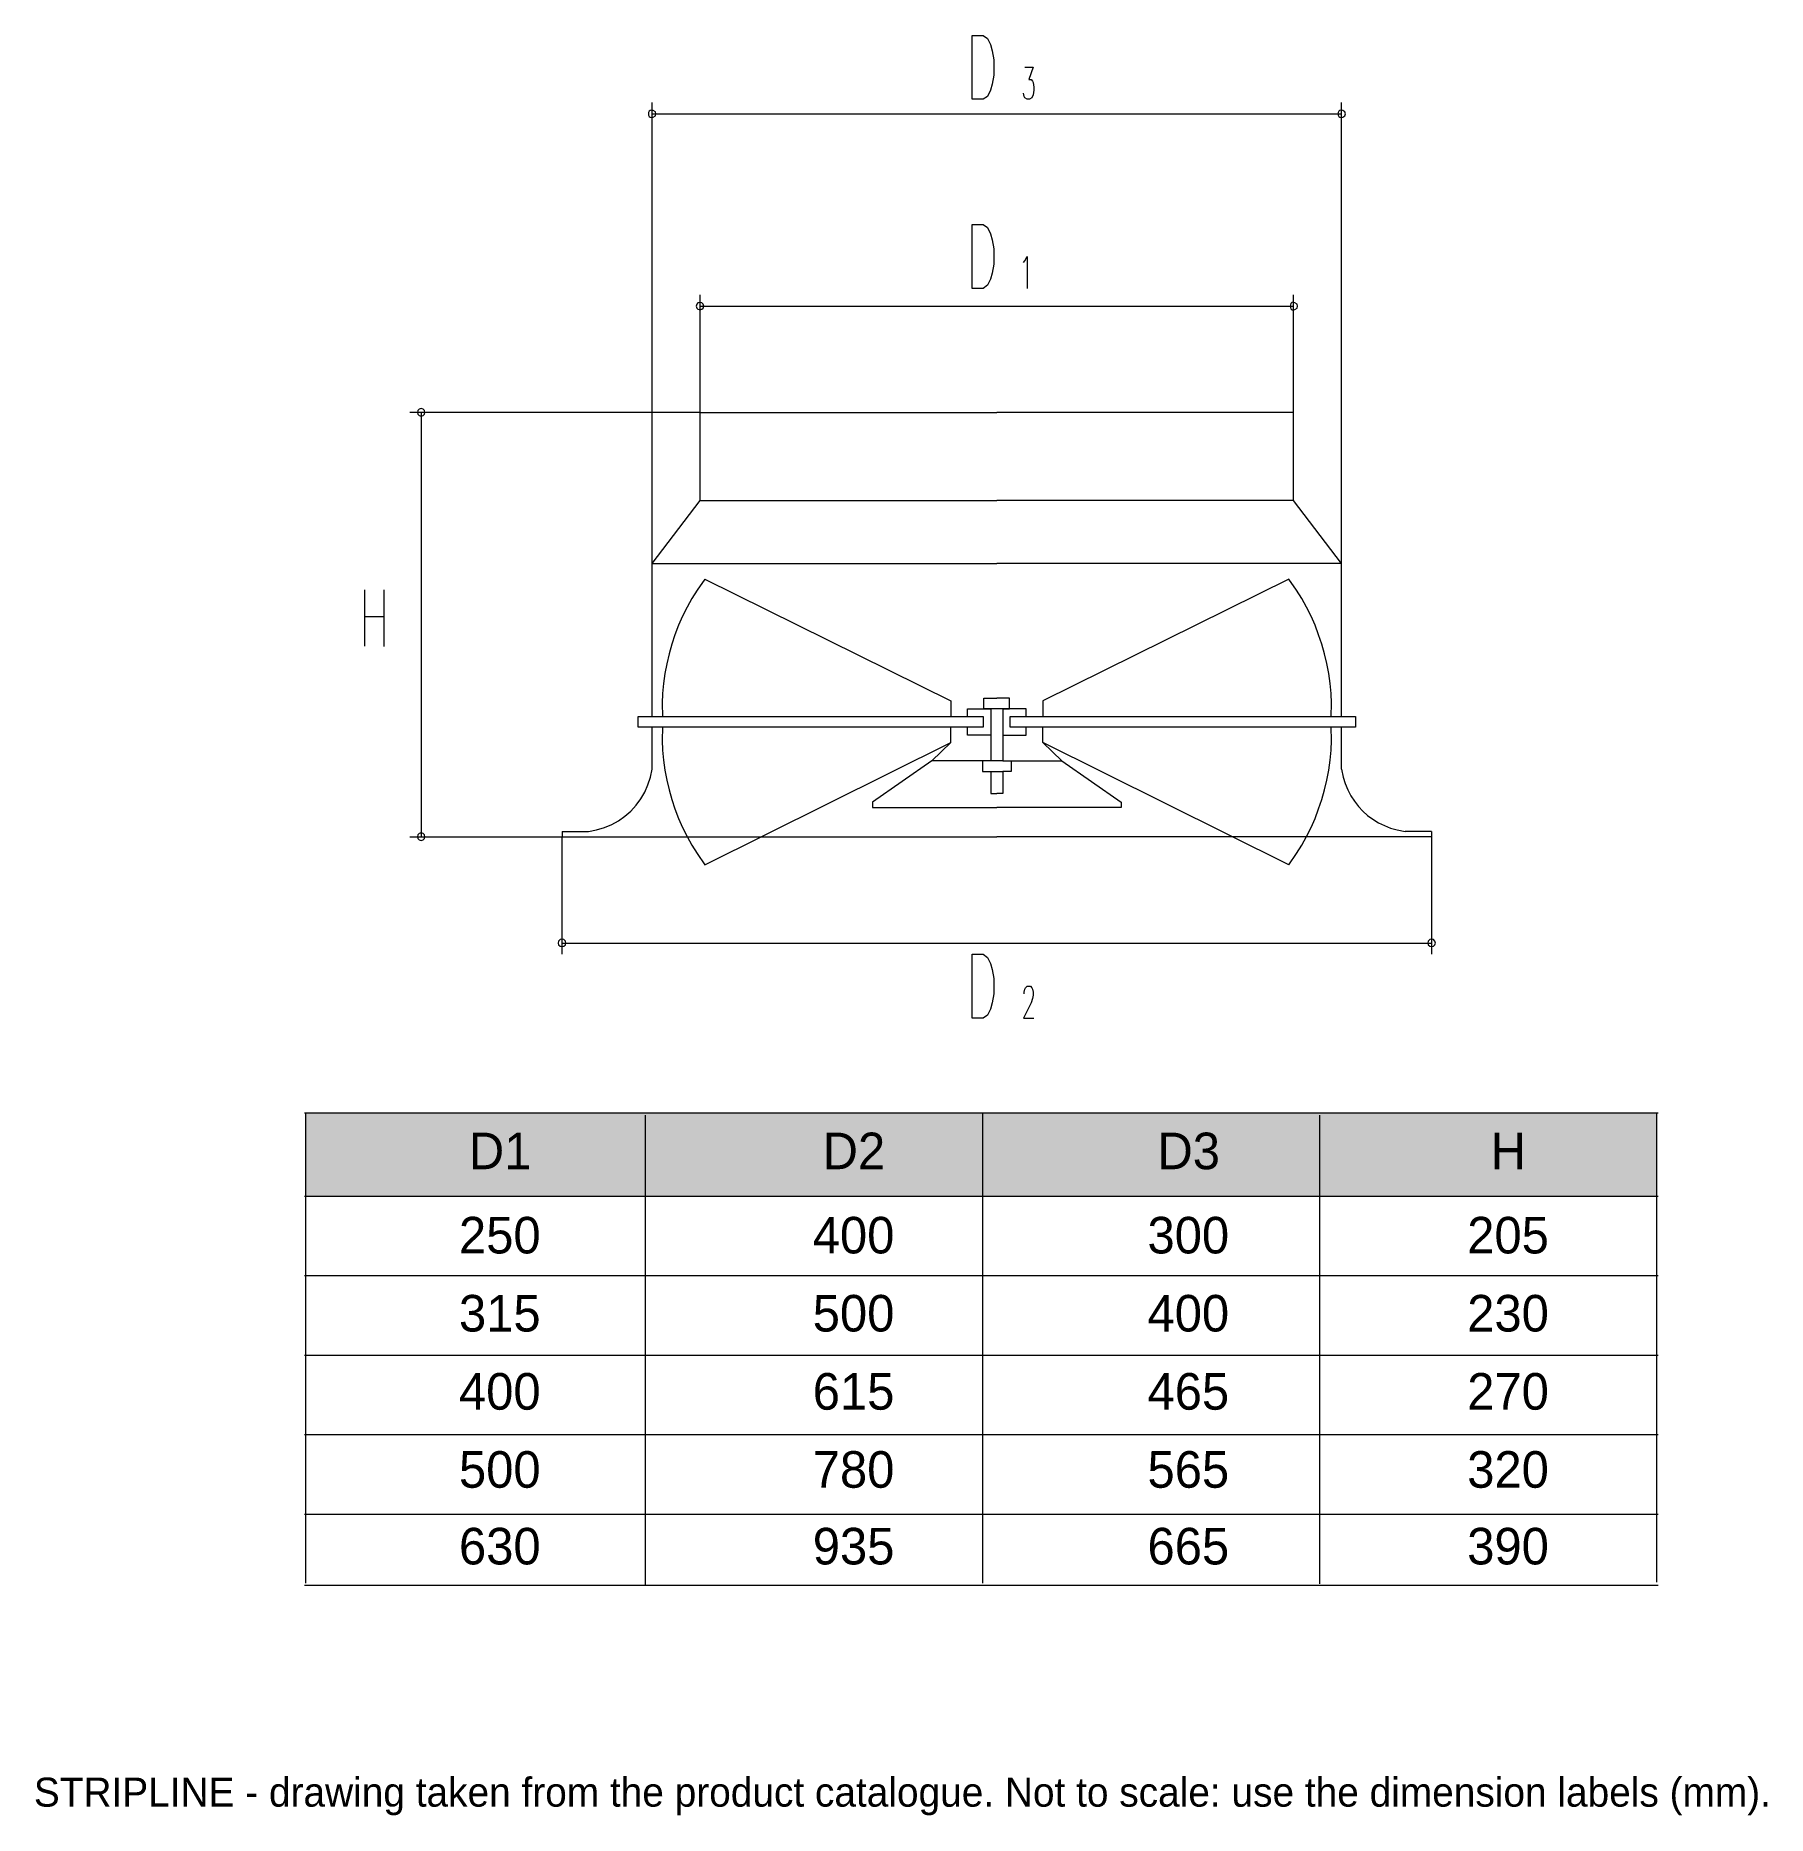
# Model space of a CAD drawing. Extents: x 0 to 239, y -13 to 232.
import ezdxf

# ---------------------------------------------------------------- set-up
doc = ezdxf.new("R2010")
doc.units = 0
for name, color, linetype in [('FILL', 8, 'Continuous'), ('GEOMETRY', 7, 'Continuous'), ('NOTE', 1, 'Continuous'), ('TEXT', 7, 'Continuous')]:
    doc.layers.add(name, color=color, linetype=linetype)

msp = doc.modelspace()

# ---------------------------------------------------------------- hatches: boundary and pattern name
at = {"layer": 'FILL'}
msp.add_hatch(color=7, dxfattribs=at).paths.add_polyline_path([(37.54, 83.7), (223.51, 83.7), (223.51, 72.13), (37.54, 72.13), (37.54, 83.7)])

# ---------------------------------------------------------------- linework, layer by layer
at = {"layer": 'GEOMETRY', "lineweight": 13}
for points in [[(129.29, 223.3), (129.29, 232.08), (130.78, 232.08), (131.4, 231.68), (131.8, 230.84), (132.02, 230), (132.24, 228.73), (132.24, 226.65), (132.02, 225.38), (131.8, 224.54), (131.4, 223.71), (130.78, 223.3), (129.29, 223.3)], [(85.7, 221.32), (85.64, 221.57), (85.34, 221.75), (85.1, 221.82), (84.91, 221.78), (84.77, 221.66), (84.69, 221.49), (84.67, 221.3), (84.69, 221.11), (84.78, 220.94), (84.91, 220.83), (85.1, 220.79), (85.34, 220.85), (85.64, 221.04), (85.7, 221.32)], [(180.7, 221.32), (180.63, 221.57), (180.34, 221.75), (180.09, 221.82), (179.9, 221.78), (179.77, 221.66), (179.69, 221.49), (179.66, 221.3), (179.69, 221.11), (179.77, 220.94), (179.91, 220.83), (180.1, 220.79), (180.34, 220.85), (180.63, 221.04), (180.7, 221.32)], [(129.29, 197.24), (129.29, 206.05), (130.78, 206.05), (131.4, 205.62), (131.8, 204.78), (132.02, 203.94), (132.24, 202.7), (132.24, 200.59), (132.02, 199.35), (131.8, 198.51), (131.4, 197.68), (130.78, 197.24), (129.29, 197.24)], [(92.31, 194.79), (92.22, 195.07), (92.03, 195.26), (91.78, 195.32), (91.5, 195.26), (91.32, 195.07), (91.25, 194.79), (91.32, 194.54), (91.5, 194.36), (91.78, 194.27), (92.03, 194.36), (92.22, 194.54), (92.31, 194.79)], [(174.09, 194.79), (174.03, 195.07), (173.74, 195.27), (173.5, 195.33), (173.32, 195.29), (173.19, 195.17), (173.12, 195), (173.09, 194.8), (173.12, 194.6), (173.2, 194.42), (173.33, 194.31), (173.51, 194.27), (173.75, 194.34), (174.03, 194.54), (174.09, 194.79)], [(53.87, 180.15), (53.81, 180.43), (53.62, 180.61), (53.37, 180.68), (53.1, 180.61), (52.91, 180.43), (52.85, 180.15), (52.91, 179.9), (53.1, 179.71), (53.37, 179.65), (53.62, 179.71), (53.81, 179.9), (53.87, 180.15)], [(53.87, 121.67), (53.81, 121.95), (53.62, 122.13), (53.37, 122.2), (53.1, 122.13), (52.91, 121.95), (52.85, 121.67), (52.91, 121.42), (53.1, 121.23), (53.37, 121.14), (53.62, 121.23), (53.81, 121.42), (53.87, 121.67)], [(73.29, 107.02), (73.23, 107.3), (73.01, 107.49), (72.76, 107.55), (72.52, 107.49), (72.3, 107.3), (72.24, 107.02), (72.3, 106.78), (72.52, 106.59), (72.76, 106.53), (73.01, 106.59), (73.23, 106.78), (73.29, 107.02)], [(193.11, 107.02), (193.04, 107.3), (192.83, 107.49), (192.58, 107.55), (192.33, 107.49), (192.11, 107.3), (192.05, 107.02), (192.11, 106.78), (192.33, 106.59), (192.58, 106.53), (192.83, 106.59), (193.04, 106.78), (193.11, 107.02)], [(129.29, 96.66), (129.29, 105.47), (130.78, 105.47), (131.4, 105.04), (131.8, 104.2), (132.02, 103.36), (132.24, 102.12), (132.24, 100.01), (132.02, 98.77), (131.8, 97.93), (131.4, 97.1), (130.78, 96.66), (129.29, 96.66)]]:
    msp.add_lwpolyline(points, close=True, dxfattribs=at)
for points in [[(136.55, 227.71), (137.7, 227.71), (137.08, 226.03), (137.39, 226.03), (137.6, 225.82), (137.7, 225.6), (137.79, 224.98), (137.79, 224.54), (137.7, 223.92), (137.48, 223.52), (137.17, 223.3), (136.86, 223.3), (136.55, 223.52), (136.46, 223.71), (136.33, 224.14)], [(85.17, 159.33), (85.17, 222.87)], [(85.17, 221.32), (180.17, 221.32)], [(180.17, 159.33), (180.17, 222.87)], [(136.33, 200.81), (136.55, 201.03), (136.86, 201.65), (136.86, 197.24)], [(91.78, 180.15), (91.78, 196.37)], [(173.56, 180.15), (173.56, 196.37)], [(91.78, 194.79), (173.56, 194.79)], [(91.78, 180.15), (51.79, 180.15)], [(53.37, 180.15), (53.37, 121.67)], [(85.17, 138.24), (85.17, 159.33), (91.78, 168.02), (91.78, 180.15), (132.67, 180.15)], [(180.17, 138.24), (180.17, 159.33), (173.56, 168.02), (173.56, 180.15), (132.67, 180.15)], [(45.61, 147.92), (45.61, 155.7)], [(48.2, 155.7), (48.2, 147.91)], [(45.61, 152.02), (48.21, 152.02)], [(51.79, 121.67), (72.76, 121.67)], [(72.76, 121.67), (72.76, 105.47)], [(192.58, 121.67), (192.58, 105.47)], [(72.76, 107.02), (192.58, 107.02)], [(136.46, 100.01), (136.46, 100.23), (136.55, 100.67), (136.64, 100.85), (136.86, 101.07), (137.29, 101.07), (137.48, 100.85), (137.6, 100.67), (137.7, 100.23), (137.7, 99.83), (137.6, 99.39), (137.39, 98.77), (136.33, 96.66), (137.79, 96.66)]]:
    msp.add_lwpolyline(points, dxfattribs=at)
at = {"layer": 'GEOMETRY', "lineweight": 20}
for points in [[(91.78, 168.02), (132.67, 168.02)], [(173.56, 168.02), (132.67, 168.02)], [(85.17, 159.33), (132.67, 159.33)], [(92.43, 157.19), (91.38, 155.67), (90.66, 154.51), (89.99, 153.31), (89.38, 152.07), (88.83, 150.81), (88.33, 149.52), (87.89, 148.2), (87.51, 146.87), (87.19, 145.52), (86.94, 144.17), (86.75, 142.8), (86.63, 141.43), (86.57, 140.07), (86.6, 138.24)], [(92.43, 157.19), (126.34, 140.38), (126.34, 138.24)], [(180.17, 159.33), (132.67, 159.33)], [(178.74, 138.24), (178.77, 140.07), (178.72, 141.43), (178.59, 142.8), (178.4, 144.17), (178.15, 145.53), (177.83, 146.87), (177.45, 148.2), (177.01, 149.52), (176.52, 150.81), (175.96, 152.07), (175.35, 153.31), (174.68, 154.51), (173.96, 155.67), (172.91, 157.19), (139, 140.38), (139, 138.24)], [(133.51, 139.29), (130.9, 139.29), (130.9, 140.75), (132.67, 140.75)], [(133.51, 139.29), (134.44, 139.29), (134.44, 140.75), (132.67, 140.75)], [(128.64, 138.24), (128.64, 139.29), (131.83, 139.29), (131.83, 135.66), (128.64, 135.66), (128.64, 136.78)], [(136.7, 138.24), (136.7, 139.29), (133.51, 139.29), (133.51, 135.66), (136.7, 135.66), (136.7, 136.78)], [(72.77, 122.41), (76.43, 122.41), (77.53, 122.61), (78.6, 122.93), (79.61, 123.35), (80.55, 123.88), (81.43, 124.5), (82.24, 125.21), (82.97, 126.01), (83.61, 126.88), (84.16, 127.81), (84.61, 128.81), (84.95, 129.87), (85.17, 130.98), (85.17, 136.78)], [(86.6, 136.78), (86.57, 134.95), (86.63, 133.58), (86.75, 132.21), (86.94, 130.85), (87.19, 129.49), (87.51, 128.14), (87.89, 126.81), (88.33, 125.5), (88.83, 124.2), (89.38, 122.94), (89.99, 121.7), (90.66, 120.5), (91.38, 119.34), (92.43, 117.82), (126.34, 134.64), (126.34, 136.78)], [(131.83, 135.66), (131.83, 132.12)], [(133.51, 135.66), (133.51, 132.12), (134.63, 132.12), (134.63, 130.67), (133.51, 130.67), (133.51, 127.63), (132.67, 127.63)], [(172.91, 117.82), (139, 134.64), (139, 136.78)], [(172.91, 117.82), (173.96, 119.34), (174.68, 120.5), (175.35, 121.7), (175.96, 122.94), (176.51, 124.2), (177.01, 125.5), (177.45, 126.81), (177.83, 128.14), (178.15, 129.49), (178.4, 130.85), (178.59, 132.21), (178.72, 133.58), (178.77, 134.95), (178.74, 136.78)], [(180.17, 130.98), (180.17, 136.78)], [(123.74, 132.12), (126.34, 134.64)], [(141.61, 132.12), (139, 134.64)], [(130.72, 132.12), (123.74, 132.12), (115.55, 126.45), (115.55, 125.7), (132.67, 125.7)], [(133.51, 132.12), (130.72, 132.12), (130.72, 130.67), (133.51, 130.67)], [(131.83, 130.67), (131.83, 127.63), (132.67, 127.63)], [(134.63, 132.12), (141.61, 132.12), (149.8, 126.45), (149.8, 125.7), (132.67, 125.7)], [(180.17, 130.98), (180.39, 129.89), (180.67, 128.99), (181.03, 128.13), (181.45, 127.33), (181.94, 126.57), (182.49, 125.86), (183.1, 125.21), (183.76, 124.62), (184.48, 124.08), (185.25, 123.61), (186.07, 123.21), (186.93, 122.87), (187.83, 122.6), (188.92, 122.41)], [(72.77, 122.41), (72.77, 121.67), (132.67, 121.67)], [(192.58, 122.41), (192.58, 121.67), (132.67, 121.67)], [(192.58, 122.41), (188.92, 122.41)], [(37.28, 83.64), (223.79, 83.64)], [(37.41, 83.66), (37.41, 18.78)], [(130.68, 83.59), (130.68, 18.78)], [(223.57, 83.65), (223.57, 18.94)], [(84.23, 83.28), (84.23, 18.61)], [(177.12, 83.28), (177.12, 18.72)], [(37.28, 72.14), (223.79, 72.14)], [(37.28, 61.19), (223.79, 61.19)], [(37.28, 50.23), (223.79, 50.23)], [(37.28, 39.28), (223.79, 39.28)], [(37.28, 28.33), (223.79, 28.33)], [(37.28, 18.52), (223.79, 18.52)]]:
    msp.add_lwpolyline(points, dxfattribs=at)
for points in [[(83.25, 138.24), (130.81, 138.24), (130.81, 136.78), (83.25, 136.78), (83.25, 138.24)], [(134.53, 138.24), (182.09, 138.24), (182.09, 136.78), (134.53, 136.78), (134.53, 138.24)]]:
    msp.add_lwpolyline(points, close=True, dxfattribs=at)

# ---------------------------------------------------------------- texts
at = {"layer": 'NOTE'}
msp.add_text('STRIPLINE - drawing taken from the product catalogue. Not to scale: use the dimension labels (mm).', height=4, dxfattribs=at).set_placement((0, -12))
at = {"layer": 'TEXT'}
for s, height, p in [('D2', 5.044, (108.67, 75.85)), ('D3', 5.044, (154.8, 75.85)), ('D1', 5.044, (59.93, 75.85)), ('H', 5.04, (200.71, 75.85)), ('250', 5.044, (58.57, 64.24)), ('400', 5.044, (107.31, 64.24)), ('300', 5.044, (153.43, 64.24)), ('205', 5.044, (197.48, 64.24)), ('315', 5.044, (58.57, 53.48)), ('500', 5.044, (107.31, 53.48)), ('400', 5.044, (153.43, 53.48)), ('230', 5.044, (197.48, 53.48)), ('400', 5.044, (58.57, 42.71)), ('615', 5.044, (107.31, 42.71)), ('465', 5.044, (153.43, 42.71)), ('270', 5.044, (197.48, 42.71)), ('500', 5.044, (58.57, 31.95)), ('780', 5.044, (107.31, 31.95)), ('565', 5.044, (153.43, 31.95)), ('320', 5.044, (197.48, 31.95)), ('630', 5.044, (58.57, 21.38)), ('935', 5.044, (107.31, 21.38)), ('665', 5.044, (153.43, 21.38)), ('390', 5.044, (197.48, 21.38))]:
    msp.add_text(s, height=height, dxfattribs=at).set_placement(p)

doc.saveas('drawing.dxf')
